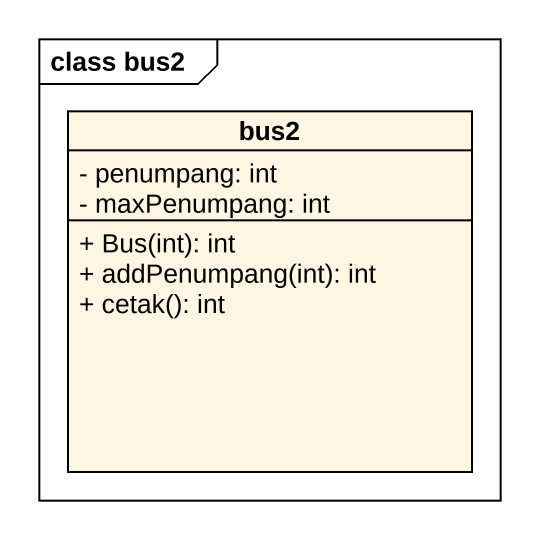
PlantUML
@startuml
mainframe class bus2
hide circle
hide empty members
skinparam classAttributeIconSize 0
class bus2 {
  - penumpang: int
  - maxPenumpang: int
  + Bus(int): int
  + addPenumpang(int): int
  + cetak(): int
}
@enduml
